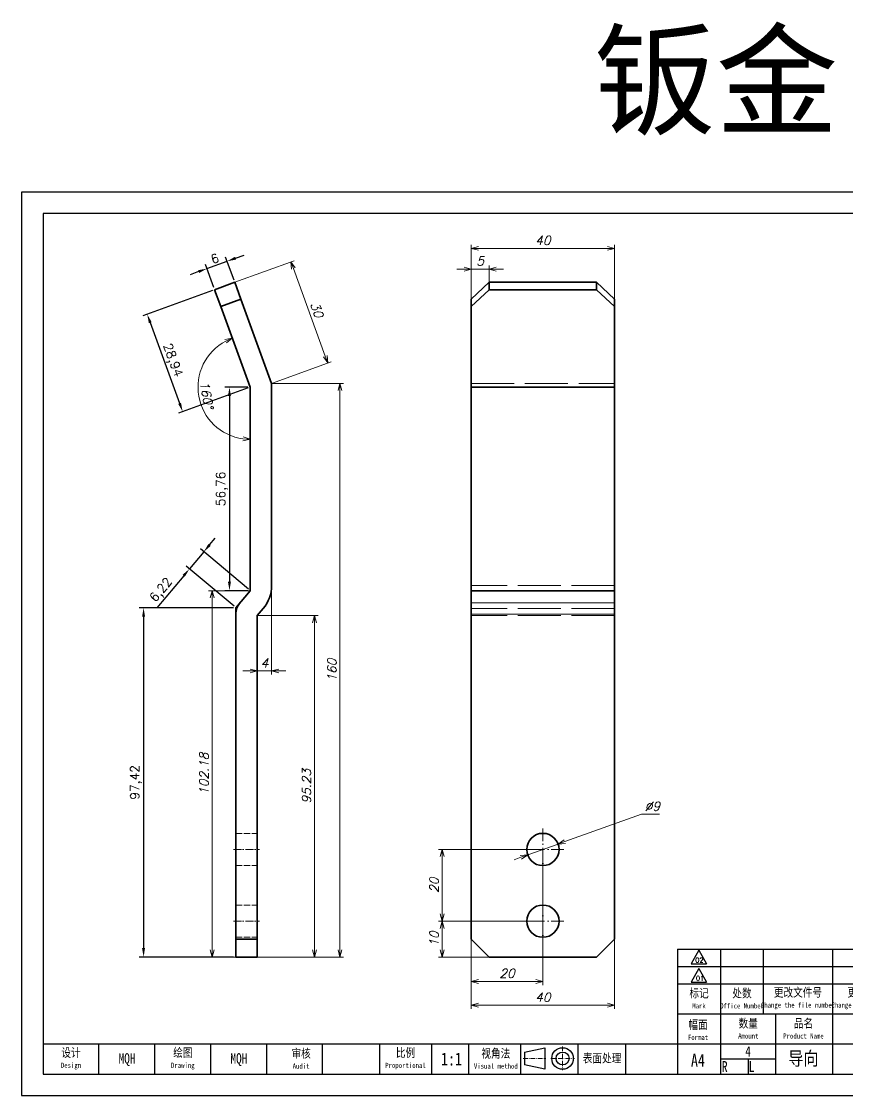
# Model space of a CAD drawing. Header units: millimetres. Extents: x 747 to 69177, y -20652 to 978.
# Drawn here: x 1115.9 to 1346.3, y 306.4 to 605.9 of the extents above; entities that cross this region are included whole.
import ezdxf

# ---------------------------------------------------------------- set-up
doc = ezdxf.new("R2010")
doc.units = ezdxf.units.MM
doc.linetypes.add('DASHDOT', pattern=[18.5, 12, -3, 0.5, -3])
doc.linetypes.add('DASHED', pattern=[15, 12, -3])
for name, color, linetype, lineweight in [('标注线', 3, 'Continuous', 25), ('细实线', 4, 'Continuous', 25), ('细点划线', 1, 'DASHDOT', 20)]:
    doc.layers.add(name, color=color, linetype=linetype, lineweight=lineweight)
doc.styles.add('DIM_FONT', font='romans.shx', dxfattribs={"oblique": 15})
doc.styles.get("Standard").update_dxf_attribs({"font": 'txt', "bigfont": 'gbcbig.shx'})
doc.styles.add('宋体', font='', dxfattribs={"width": 0.8, "height": 5})
doc.styles.get('宋体').set_extended_font_data('SimSun')
doc.dimstyles.new('ISO-25', dxfattribs={"dimtxt": 2.5, "dimasz": 2.5, "dimexe": 1.25, "dimexo": 0.625, "dimtad": 1, "dimtxsty": 'Standard', "dimcen": 2.5, "dimadec": 0, "dimazin": 0, "dimtfac": 1, "dimtmove": 0, "dimatfit": 3, "dimfxl": 0, "dimarcsym": 0})
doc.dimstyles.new('KK2.5', dxfattribs={"dimtxt": 2.5, "dimasz": 2, "dimexe": 1, "dimexo": 0, "dimgap": 1, "dimtad": 1, "dimtoh": 1, "dimdsep": 46, "dimtxsty": 'DIM_FONT', "dimblk": 'OPEN30', "dimcen": 0, "dimclrd": 3, "dimclre": 3, "dimclrt": 3, "dimazin": 2, "dimtfac": 1, "dimtmove": 0, "dimatfit": 3, "dimldrblk": 'OPEN30', "dimfxl": 0, "dimtolj": 1, "dimlwd": 20, "dimlwe": 20, "dimarcsym": 0})

# ---------------------------------------------------------------- blocks, each defined once
blk = doc.blocks.new('BZ-MQH')
for p, q in [((-213949.02, 20874.59), (-214275.72, 20874.59)), ((-214275.72, 20874.59), (-214275.72, 20643.59)), ((-213954.52, 20869.09), (-214270.22, 20869.09)), ((-214270.22, 20869.09), (-214270.22, 20649.09)), ((-214107.97, 20680.99), (-214107.97, 20664.49)), ((-214102.53, 20680.75), (-214104.48, 20677.22)), ((-214102.53, 20680.75), (-214100.59, 20677.22)), ((-214104.48, 20677.22), (-214100.59, 20677.22)), ((-214102.53, 20676.07), (-214104.48, 20672.55)), ((-214102.53, 20676.07), (-214100.59, 20672.55)), ((-214104.48, 20672.55), (-214100.59, 20672.55)), ((-214107.97, 20664.49), (-214107.97, 20649.09)), ((-214270.22, 20656.79), (-214107.97, 20656.79)), ((-214255.92, 20649.09), (-214255.92, 20656.79)), ((-214241.62, 20649.09), (-214241.62, 20656.79)), ((-214227.32, 20649.09), (-214227.32, 20656.79)), ((-214213.02, 20649.09), (-214213.02, 20656.79)), ((-214198.72, 20649.09), (-214198.72, 20656.79)), ((-214170.76, 20649.09), (-214170.76, 20656.79)), ((-214161.32, 20649.09), (-214161.32, 20656.79)), ((-214148, 20649.09), (-214148, 20656.79)), ((-214121.3, 20656.79), (-214121.3, 20649.09)), ((-214270.22, 20649.09), (-213954.52, 20649.09)), ((-214275.72, 20643.59), (-213949.02, 20643.59))]:
    blk.add_line(p, q)
at = {"layer": '标注线'}
for p, q in [((-214107.97, 20680.99), (-213954.52, 20680.99)), ((-214096.97, 20680.99), (-214096.97, 20664.49)), ((-214085.97, 20664.49), (-214085.97, 20680.99)), ((-214068.37, 20680.99), (-214068.37, 20664.49)), ((-214107.97, 20676.59), (-214022.17, 20676.59)), ((-214107.97, 20672.19), (-214022.17, 20672.19)), ((-214107.97, 20664.49), (-213954.52, 20664.49)), ((-214096.97, 20664.49), (-214096.97, 20649.09)), ((-214082.91, 20664.49), (-214082.91, 20649.09)), ((-214082.91, 20664.49), (-214082.91, 20649.09)), ((-214068.37, 20664.49), (-214068.37, 20649.09)), ((-214184.2, 20656.79), (-214184.2, 20649.09)), ((-214137.26, 20656.79), (-214133.41, 20656.79)), ((-214133.41, 20649.09), (-214133.41, 20656.79)), ((-214107.97, 20656.79), (-213954.52, 20656.79)), ((-214096.97, 20652.94), (-214082.91, 20652.94)), ((-214089.78, 20649.09), (-214089.78, 20652.94))]:
    blk.add_line(p, q, dxfattribs=at)
at = {"layer": '细实线', "ltscale": 43.147169}
for p, q in [((-214147.11, 20654.71), (-214141.9, 20655.81)), ((-214147.11, 20654.71), (-214147.11, 20651.41)), ((-214141.9, 20655.81), (-214141.9, 20650.31)), ((-214141.88, 20650.31), (-214147.11, 20651.41))]:
    blk.add_line(p, q, dxfattribs=at)
for radius in [2.75, 1.65]:
    blk.add_circle((-214137.36, 20653.06), radius, dxfattribs=at)
at = {"layer": '细点划线', "ltscale": 0.1}
for p, q in [((-214137.36, 20656.12), (-214137.36, 20650.04)), ((-214147.45, 20653.06), (-214141.62, 20653.06)), ((-214140.4, 20653.06), (-214134.32, 20653.06))]:
    blk.add_line(p, q, dxfattribs=at)
at = {"char_height": 1.238, "width": 0.2114, "attachment_point": 1}
for s, insert in [('02', (-214103.42, 20678.82)), ('01', (-214103.27, 20674.19))]:
    blk.add_mtext(s, dxfattribs=dict(at, insert=insert))
at = {"layer": '标注线', "style": '宋体'}
for s, insert, char_height, width, attachment_point in [('标记\\P{\\H0.6x;Mark}', (-214102.47, 20668.34), 2.2, 11, 5), ('处数\\P{\\H0.6x;Office Number}', (-214091.47, 20668.34), 2.2, 11, 5), ('更改文件号\\P{\\H0.6x;Change the file number}', (-214077.17, 20668.34), 2.2, 17.6, 5), ('更改内容\\P{\\H0.6x;Change the content of}', (-214059.57, 20668.34), 2.2, 17.6, 5), ('幅面\\P{\\H0.6x;Format}', (-214102.72, 20660.3), 2.2, 13.7944, 5), ('数量\\P{\\H0.6x;Amount}', (-214089.87, 20660.64), 2.2, 13.5797, 5), ('品名\\P{\\H0.6x;Product Name}', (-214075.76, 20660.64), 2.2, 14.3, 5), ('设计\\P{\\H0.6x;Design}', (-214263.07, 20652.94), 2.2, 14.3, 5), ('绘图\\P{\\H0.6x;Drawing}', (-214234.47, 20652.94), 2.2, 14.3, 5), ('审核\\P{\\H0.6x;Audit}', (-214204.22, 20652.94), 2.2, 14.674, 5), ('比例\\P{\\H0.6x;Proportional}', (-214177.53, 20652.94), 2.2, 13.5797, 5), ('视角法\\P{\\H0.6x;Visual method}', (-214154.43, 20652.94), 2.2, 13.7944, 5), ('表面处理', (-214127.25, 20653), 2.2, 13.7944, 5), ('R', (-214096.66, 20651.02), 2.75, 6.8356, 4), ('L', (-214089.78, 20651.02), 2.75, 6.875, 4)]:
    blk.add_mtext(s, dxfattribs=dict(at, insert=insert, char_height=char_height, width=width, attachment_point=attachment_point))
at = {"layer": '细实线', "char_height": 3.3, "width": 13.75, "attachment_point": 5, "style": '宋体'}
for s, insert in [('1:1', (-214165.76, 20652.9)), ('A4', (-214102.74, 20652.6)), ('A4', (-214102.74, 20652.6))]:
    blk.add_mtext(s, dxfattribs=dict(at, insert=insert))
blk = doc.blocks.new('_Open30')
at = {"color": 0, "linetype": 'ByBlock', "lineweight": -2}
for p, q in [((-1, 0.27), (0, 0)), ((0, 0), (-1, -0.27)), ((0, 0), (-1, 0))]:
    blk.add_line(p, q, dxfattribs=at)
blk = doc.blocks.new('*D68')
at = {"color": 3, "lineweight": 20, "transparency": 16777216}
for p, q in [((1261.35, 354.99), (1232.26, 354.99)), ((1233.26, 346.99), (1233.26, 352.99)), ((1255.85, 344.99), (1232.26, 344.99))]:
    blk.add_line(p, q, dxfattribs=at)
at = {"layer": 'Defpoints', "color": 0, "transparency": 16777216}
for p in [(1233.26, 354.99), (1261.35, 354.99), (1255.85, 344.99)]:
    blk.add_point(p, dxfattribs=at)
at = {"color": 3, "lineweight": 20, "transparency": 16777216, "xscale": 2, "yscale": 2, "zscale": 2}
for p, rotation in [((1233.26, 354.99), 90), ((1233.26, 344.99), 270)]:
    blk.add_blockref('_Open30', p, dxfattribs=dict(at, rotation=rotation))
at = {"color": 3, "transparency": 16777216, "insert": (1231.01, 349.99), "char_height": 2.5, "attachment_point": 5, "rotation": 90, "style": 'DIM_FONT'}
blk.add_mtext('\\A1;10', dxfattribs=at)
blk = doc.blocks.new('*D69')
at = {"color": 3, "lineweight": 20, "transparency": 16777216}
for p, q in [((1261.35, 374.99), (1232.26, 374.99)), ((1233.26, 356.99), (1233.26, 372.99)), ((1255.5, 354.99), (1232.26, 354.99))]:
    blk.add_line(p, q, dxfattribs=at)
at = {"layer": 'Defpoints', "color": 0, "transparency": 16777216}
for p in [(1233.26, 374.99), (1261.35, 374.99), (1255.5, 354.99)]:
    blk.add_point(p, dxfattribs=at)
at = {"color": 3, "lineweight": 20, "transparency": 16777216, "xscale": 2, "yscale": 2, "zscale": 2}
for p, rotation in [((1233.26, 374.99), 90), ((1233.26, 354.99), 270)]:
    blk.add_blockref('_Open30', p, dxfattribs=dict(at, rotation=rotation))
at = {"color": 3, "transparency": 16777216, "insert": (1231.01, 364.99), "char_height": 2.5, "attachment_point": 5, "rotation": 90, "style": 'DIM_FONT'}
blk.add_mtext('\\A1;20', dxfattribs=at)
blk = doc.blocks.new('*D70')
at = {"color": 3, "lineweight": 20, "transparency": 16777216}
for p, q in [((1261.35, 374.99), (1261.35, 337.16)), ((1241.35, 369.83), (1241.35, 337.16)), ((1243.35, 338.16), (1259.35, 338.16))]:
    blk.add_line(p, q, dxfattribs=at)
at = {"layer": 'Defpoints', "color": 0, "transparency": 16777216}
for p in [(1261.35, 374.99), (1241.35, 369.83), (1261.35, 338.16)]:
    blk.add_point(p, dxfattribs=at)
at = {"color": 3, "lineweight": 20, "transparency": 16777216, "xscale": 2, "yscale": 2, "zscale": 2, "rotation": 180}
blk.add_blockref('_Open30', (1241.35, 338.16), dxfattribs=at)
at = {"color": 3, "lineweight": 20, "transparency": 16777216, "xscale": 2, "yscale": 2, "zscale": 2}
blk.add_blockref('_Open30', (1261.35, 338.16), dxfattribs=at)
at = {"color": 3, "transparency": 16777216, "insert": (1251.35, 340.41), "char_height": 2.5, "attachment_point": 5, "style": 'DIM_FONT'}
blk.add_mtext('\\A1;20', dxfattribs=at)
blk = doc.blocks.new('*D71')
at = {"color": 3, "lineweight": 20, "transparency": 16777216}
for p, q in [((1281.35, 352.28), (1281.35, 330.54)), ((1241.35, 349.99), (1241.35, 330.54)), ((1243.35, 331.54), (1279.35, 331.54))]:
    blk.add_line(p, q, dxfattribs=at)
at = {"layer": 'Defpoints', "color": 0, "transparency": 16777216}
for p in [(1281.35, 352.28), (1241.35, 349.99), (1281.35, 331.54)]:
    blk.add_point(p, dxfattribs=at)
at = {"color": 3, "lineweight": 20, "transparency": 16777216, "xscale": 2, "yscale": 2, "zscale": 2, "rotation": 180}
blk.add_blockref('_Open30', (1241.35, 331.54), dxfattribs=at)
at = {"color": 3, "lineweight": 20, "transparency": 16777216, "xscale": 2, "yscale": 2, "zscale": 2}
blk.add_blockref('_Open30', (1281.35, 331.54), dxfattribs=at)
at = {"color": 3, "transparency": 16777216, "insert": (1261.35, 333.79), "char_height": 2.5, "attachment_point": 5, "style": 'DIM_FONT'}
blk.add_mtext('\\A1;40', dxfattribs=at)
blk = doc.blocks.new('*D72')
at = {"color": 3, "lineweight": 20, "transparency": 16777216}
for p, q in [((1288.87, 384.79), (1267.47, 377.17)), ((1293.89, 384.79), (1288.87, 384.79)), ((1257.11, 373.48), (1265.59, 376.5)), ((1255.23, 372.81), (1253.34, 372.13))]:
    blk.add_line(p, q, dxfattribs=at)
at = {"layer": 'Defpoints', "color": 0, "transparency": 16777216}
for p in [(1265.59, 376.5), (1257.11, 373.48)]:
    blk.add_point(p, dxfattribs=at)
at = {"color": 3, "lineweight": 20, "transparency": 16777216, "xscale": 2, "yscale": 2, "zscale": 2}
for p, rotation in [((1265.59, 376.5), 199.6110561292739), ((1257.11, 373.48), 19.61105612927397)]:
    blk.add_blockref('_Open30', p, dxfattribs=dict(at, rotation=rotation))
at = {"color": 3, "transparency": 16777216, "insert": (1291.88, 387.04), "char_height": 2.5, "attachment_point": 5, "style": 'DIM_FONT'}
blk.add_mtext('\\A1;∅9', dxfattribs=at)
blk = doc.blocks.new('*D73')
at = {"color": 3, "lineweight": 20, "transparency": 16777216}
for p, q in [((1241.35, 521.95), (1241.35, 543.64)), ((1243.35, 542.64), (1279.35, 542.64)), ((1281.35, 521.95), (1281.35, 543.64))]:
    blk.add_line(p, q, dxfattribs=at)
at = {"layer": 'Defpoints', "color": 0, "transparency": 16777216}
for p in [(1281.35, 542.64), (1241.35, 521.95), (1281.35, 521.95)]:
    blk.add_point(p, dxfattribs=at)
at = {"color": 3, "lineweight": 20, "transparency": 16777216, "xscale": 2, "yscale": 2, "zscale": 2, "rotation": 180}
blk.add_blockref('_Open30', (1241.35, 542.64), dxfattribs=at)
at = {"color": 3, "lineweight": 20, "transparency": 16777216, "xscale": 2, "yscale": 2, "zscale": 2}
blk.add_blockref('_Open30', (1281.35, 542.64), dxfattribs=at)
at = {"color": 3, "transparency": 16777216, "insert": (1261.35, 544.89), "char_height": 2.5, "attachment_point": 5, "style": 'DIM_FONT'}
blk.add_mtext('\\A1;40', dxfattribs=at)
blk = doc.blocks.new('*D74')
at = {"color": 3, "lineweight": 20, "transparency": 16777216}
for p, q in [((1239.35, 536.86), (1237.35, 536.86)), ((1241.35, 535.14), (1241.35, 537.86)), ((1246.35, 536.86), (1241.35, 536.86)), ((1246.35, 532.15), (1246.35, 537.86)), ((1248.35, 536.86), (1250.35, 536.86))]:
    blk.add_line(p, q, dxfattribs=at)
at = {"layer": 'Defpoints', "color": 0, "transparency": 16777216}
for p in [(1241.35, 536.86), (1241.35, 535.14), (1246.35, 532.15)]:
    blk.add_point(p, dxfattribs=at)
at = {"color": 3, "lineweight": 20, "transparency": 16777216, "xscale": 2, "yscale": 2, "zscale": 2}
blk.add_blockref('_Open30', (1241.35, 536.86), dxfattribs=at)
at = {"color": 3, "lineweight": 20, "transparency": 16777216, "xscale": 2, "yscale": 2, "zscale": 2, "rotation": 180}
blk.add_blockref('_Open30', (1246.35, 536.86), dxfattribs=at)
at = {"color": 3, "transparency": 16777216, "insert": (1243.85, 539.11), "char_height": 2.5, "attachment_point": 5, "style": 'DIM_FONT'}
blk.add_mtext('\\A1;5', dxfattribs=at)
blk = doc.blocks.new('*D75')
at = {"color": 3, "lineweight": 20, "transparency": 16777216}
for p, q in [((1185.68, 455.71), (1185.68, 423.77)), ((1181.68, 430.24), (1181.68, 423.77)), ((1179.68, 424.77), (1177.68, 424.77)), ((1181.68, 424.77), (1185.68, 424.77)), ((1187.68, 424.77), (1189.68, 424.77))]:
    blk.add_line(p, q, dxfattribs=at)
at = {"layer": 'Defpoints', "color": 0, "transparency": 16777216}
for p in [(1185.68, 455.71), (1181.68, 430.24), (1185.68, 424.77)]:
    blk.add_point(p, dxfattribs=at)
at = {"color": 3, "lineweight": 20, "transparency": 16777216, "xscale": 2, "yscale": 2, "zscale": 2}
blk.add_blockref('_Open30', (1181.68, 424.77), dxfattribs=at)
at = {"color": 3, "lineweight": 20, "transparency": 16777216, "xscale": 2, "yscale": 2, "zscale": 2, "rotation": 180}
blk.add_blockref('_Open30', (1185.68, 424.77), dxfattribs=at)
at = {"color": 3, "transparency": 16777216, "insert": (1183.68, 427.02), "char_height": 2.5, "attachment_point": 5, "style": 'DIM_FONT'}
blk.add_mtext('\\A1;4', dxfattribs=at)
blk = doc.blocks.new('*D76')
at = {"color": 3, "lineweight": 20, "transparency": 16777216}
for p, q in [((1181.68, 440.22), (1198.66, 440.22)), ((1197.66, 346.99), (1197.66, 438.22)), ((1178.68, 344.99), (1198.66, 344.99))]:
    blk.add_line(p, q, dxfattribs=at)
at = {"layer": 'Defpoints', "color": 0, "transparency": 16777216}
for p in [(1181.68, 440.22), (1197.66, 440.22), (1178.68, 344.99)]:
    blk.add_point(p, dxfattribs=at)
at = {"color": 3, "lineweight": 20, "transparency": 16777216, "xscale": 2, "yscale": 2, "zscale": 2}
for p, rotation in [((1197.66, 440.22), 90), ((1197.66, 344.99), 270)]:
    blk.add_blockref('_Open30', p, dxfattribs=dict(at, rotation=rotation))
at = {"color": 3, "transparency": 16777216, "insert": (1195.41, 392.6), "char_height": 2.5, "attachment_point": 5, "rotation": 90, "style": 'DIM_FONT'}
blk.add_mtext('\\A1;95.23', dxfattribs=at)
blk = doc.blocks.new('*D77')
at = {"color": 3, "lineweight": 20, "transparency": 16777216}
for p, q in [((1179.68, 447.17), (1168.07, 447.17)), ((1169.07, 346.99), (1169.07, 445.17)), ((1178.68, 344.99), (1168.07, 344.99))]:
    blk.add_line(p, q, dxfattribs=at)
at = {"layer": 'Defpoints', "color": 0, "transparency": 16777216}
for p in [(1169.07, 447.17), (1179.68, 447.17), (1178.68, 344.99)]:
    blk.add_point(p, dxfattribs=at)
at = {"color": 3, "lineweight": 20, "transparency": 16777216, "xscale": 2, "yscale": 2, "zscale": 2}
for p, rotation in [((1169.07, 447.17), 90), ((1169.07, 344.99), 270)]:
    blk.add_blockref('_Open30', p, dxfattribs=dict(at, rotation=rotation))
at = {"color": 3, "transparency": 16777216, "insert": (1166.82, 396.08), "char_height": 2.5, "attachment_point": 5, "rotation": 90, "style": 'DIM_FONT'}
blk.add_mtext('\\A1;102.18', dxfattribs=at)
blk = doc.blocks.new('*D78')
at = {"color": 3, "lineweight": 20, "transparency": 16777216}
for p, q in [((1185.68, 504.99), (1205.75, 504.99)), ((1204.75, 502.99), (1204.75, 346.99)), ((1185.68, 344.99), (1205.75, 344.99))]:
    blk.add_line(p, q, dxfattribs=at)
at = {"layer": 'Defpoints', "color": 0, "transparency": 16777216}
for p in [(1185.68, 504.99), (1185.68, 344.99), (1204.75, 344.99)]:
    blk.add_point(p, dxfattribs=at)
at = {"color": 3, "lineweight": 20, "transparency": 16777216, "xscale": 2, "yscale": 2, "zscale": 2}
for p, rotation in [((1204.75, 504.99), 90), ((1204.75, 344.99), 270)]:
    blk.add_blockref('_Open30', p, dxfattribs=dict(at, rotation=rotation))
at = {"color": 3, "transparency": 16777216, "insert": (1202.5, 424.99), "char_height": 2.5, "attachment_point": 5, "rotation": 90, "style": 'DIM_FONT'}
blk.add_mtext('\\A1;160', dxfattribs=at)
blk = doc.blocks.new('*D79')
at = {"color": 3, "lineweight": 20, "transparency": 16777216}
for p, q in [((1175.42, 533.18), (1192, 539.21)), ((1200.63, 512.56), (1191.74, 536.99)), ((1185.68, 504.99), (1202.26, 511.02))]:
    blk.add_line(p, q, dxfattribs=at)
at = {"layer": 'Defpoints', "color": 0, "transparency": 16777216}
for p in [(1191.06, 538.87), (1175.42, 533.18), (1185.68, 504.99)]:
    blk.add_point(p, dxfattribs=at)
at = {"color": 3, "lineweight": 20, "transparency": 16777216, "xscale": 2, "yscale": 2, "zscale": 2}
for p, rotation in [((1191.06, 538.87), 109.9997980257261), ((1201.32, 510.68), 289.9997980257261)]:
    blk.add_blockref('_Open30', p, dxfattribs=dict(at, rotation=rotation))
at = {"color": 3, "transparency": 16777216, "insert": (1198.3, 525.54), "char_height": 2.5, "attachment_point": 5, "rotation": 289.9998, "style": 'DIM_FONT'}
blk.add_mtext('\\A1;30', dxfattribs=at)
blk = doc.blocks.new('*D80')
at = {"color": 3, "lineweight": 20, "transparency": 16777216}
blk.add_arc((1179.68, 503.93), 14.54, 117.8864, 262.1138, dxfattribs=at)
at = {"layer": 'Defpoints', "color": 0, "transparency": 16777216}
for p in [(1171.49, 526.43), (1165.75, 508.1), (1179.68, 503.93), (1179.68, 503.93), (1179.68, 447.17)]:
    blk.add_point(p, dxfattribs=at)
at = {"color": 3, "lineweight": 20, "transparency": 16777216, "xscale": 2, "yscale": 2, "zscale": 2}
for p, rotation in [((1174.7, 517.59), 23.94326549609424), ((1179.68, 489.39), 356.0569123749074)]:
    blk.add_blockref('_Open30', p, dxfattribs=dict(at, rotation=rotation))
at = {"color": 3, "transparency": 16777216, "insert": (1167.57, 501.79), "char_height": 2.5, "attachment_point": 5, "rotation": 280.0001, "style": 'DIM_FONT'}
blk.add_mtext('\\A1;160°', dxfattribs=at)
blk = doc.blocks.new('*D113')
at = {"color": 0, "lineweight": -2, "transparency": 16777216}
for p, q in [((1169.19, 530.91), (1149.79, 523.85)), ((1151.82, 521.93), (1160.01, 499.43)), ((1179.09, 503.72), (1159.69, 496.65))]:
    blk.add_line(p, q, dxfattribs=at)
at = {"color": 0, "transparency": 16777216}
for points in [[(1152.21, 522.07), (1151.43, 521.79), (1150.97, 524.28)], [(1160.4, 499.57), (1159.62, 499.29), (1160.86, 497.08)]]:
    blk.add_solid(points, dxfattribs=at)
at = {"layer": 'Defpoints', "color": 0, "transparency": 16777216}
for p in [(1169.78, 531.13), (1179.68, 503.93), (1160.86, 497.08)]:
    blk.add_point(p, dxfattribs=at)
at = {"color": 0, "transparency": 16777216, "insert": (1157.87, 511.39), "char_height": 2.5, "attachment_point": 5, "rotation": 289.9999}
blk.add_mtext('28,94', dxfattribs=at)
blk = doc.blocks.new('*D114')
at = {"color": 0, "lineweight": -2, "transparency": 16777216}
for p, q in [((1179.05, 503.93), (1172.67, 503.93)), ((1173.92, 501.43), (1173.92, 449.67)), ((1179.05, 447.17), (1172.67, 447.17))]:
    blk.add_line(p, q, dxfattribs=at)
at = {"color": 0, "transparency": 16777216}
for points in [[(1173.5, 501.43), (1174.33, 501.43), (1173.92, 503.93)], [(1173.5, 449.67), (1174.33, 449.67), (1173.92, 447.17)]]:
    blk.add_solid(points, dxfattribs=at)
at = {"layer": 'Defpoints', "color": 0, "transparency": 16777216}
for p in [(1179.68, 503.93), (1173.92, 447.17), (1179.68, 447.17)]:
    blk.add_point(p, dxfattribs=at)
at = {"color": 0, "transparency": 16777216, "insert": (1171.83, 475.55), "char_height": 2.5, "attachment_point": 5, "rotation": 90}
blk.add_mtext('56,76', dxfattribs=at)
blk = doc.blocks.new('*D115')
at = {"color": 0, "lineweight": -2, "transparency": 16777216}
for p, q in [((1168.36, 459.93), (1169.97, 461.85)), ((1179.2, 447.57), (1165.8, 458.82)), ((1166.75, 458.02), (1162.75, 453.25)), ((1175.2, 442.81), (1161.8, 454.05)), ((1161.15, 451.34), (1153.65, 442.4))]:
    blk.add_line(p, q, dxfattribs=at)
at = {"color": 0, "transparency": 16777216}
for points in [[(1168.04, 460.2), (1168.68, 459.66), (1166.75, 458.02)], [(1160.83, 451.6), (1161.47, 451.07), (1162.75, 453.25)]]:
    blk.add_solid(points, dxfattribs=at)
at = {"layer": 'Defpoints', "color": 0, "transparency": 16777216}
for p in [(1162.75, 453.25), (1179.68, 447.17), (1175.68, 442.4)]:
    blk.add_point(p, dxfattribs=at)
at = {"color": 0, "transparency": 16777216, "insert": (1155, 447.25), "char_height": 2.5, "attachment_point": 5, "rotation": 49.999}
blk.add_mtext('6,22', dxfattribs=at)
blk = doc.blocks.new('*D116')
at = {"color": 0, "lineweight": -2, "transparency": 16777216}
for p, q in [((1175.05, 442.4), (1148.71, 442.4)), ((1149.96, 439.9), (1149.96, 347.49)), ((1175.05, 344.99), (1148.71, 344.99))]:
    blk.add_line(p, q, dxfattribs=at)
at = {"color": 0, "transparency": 16777216}
for points in [[(1149.54, 439.9), (1150.37, 439.9), (1149.96, 442.4)], [(1149.54, 347.49), (1150.37, 347.49), (1149.96, 344.99)]]:
    blk.add_solid(points, dxfattribs=at)
at = {"layer": 'Defpoints', "color": 0, "transparency": 16777216}
for p in [(1175.68, 442.4), (1149.96, 344.99), (1175.68, 344.99)]:
    blk.add_point(p, dxfattribs=at)
at = {"color": 0, "transparency": 16777216, "insert": (1147.87, 393.7), "char_height": 2.5, "attachment_point": 5, "rotation": 90}
blk.add_mtext('97,42', dxfattribs=at)
blk = doc.blocks.new('*D117')
at = {"color": 0, "lineweight": -2, "transparency": 16777216}
for p, q in [((1175.2, 533.77), (1172.85, 540.23)), ((1175.63, 539.91), (1177.98, 540.77)), ((1169.57, 531.71), (1167.21, 538.18)), ((1167.64, 537.01), (1173.28, 539.06)), ((1165.29, 536.15), (1162.94, 535.3))]:
    blk.add_line(p, q, dxfattribs=at)
at = {"color": 0, "transparency": 16777216}
for points in [[(1175.48, 540.31), (1175.77, 539.52), (1173.28, 539.06)], [(1165.15, 536.54), (1165.43, 535.76), (1167.64, 537.01)]]:
    blk.add_solid(points, dxfattribs=at)
at = {"layer": 'Defpoints', "color": 0, "transparency": 16777216}
for p in [(1173.28, 539.06), (1169.78, 531.13), (1175.42, 533.18)]:
    blk.add_point(p, dxfattribs=at)
at = {"color": 0, "transparency": 16777216, "insert": (1169.82, 539.8), "char_height": 2.5, "attachment_point": 5, "rotation": 19.9999}
blk.add_mtext('6', dxfattribs=at)

msp = doc.modelspace()

# ---------------------------------------------------------------- linework, layer by layer
at = {"color": 7, "lineweight": 35}
for p, q in [((1175.418, 533.178), (1169.78, 531.126)), ((1169.78, 531.126), (1171.49, 526.427)), ((1177.128, 528.479), (1175.418, 533.178)), ((1246.348, 533.178), (1241.348, 528.479)), ((1246.348, 531.126), (1241.348, 526.427)), ((1246.348, 533.178), (1276.348, 533.178)), ((1246.348, 533.178), (1246.348, 531.126)), ((1246.348, 531.126), (1276.348, 531.126)), ((1276.348, 533.178), (1276.348, 531.126)), ((1281.348, 528.479), (1276.348, 533.178)), ((1276.348, 531.126), (1281.348, 526.427)), ((1177.128, 528.479), (1171.49, 526.427)), ((1185.678, 504.987), (1177.128, 528.479)), ((1241.348, 528.479), (1241.348, 526.427)), ((1281.348, 528.479), (1281.348, 526.427)), ((1171.49, 526.427), (1179.678, 503.929)), ((1241.348, 526.427), (1241.348, 503.929)), ((1281.348, 526.427), (1281.348, 503.929)), ((1179.678, 447.171), (1179.678, 503.929)), ((1185.678, 448.627), (1185.678, 504.987)), ((1241.348, 503.929), (1241.348, 447.171)), ((1241.348, 503.929), (1281.348, 503.929)), ((1281.348, 447.171), (1281.348, 503.929)), ((1179.678, 447.171), (1175.678, 442.404)), ((1281.348, 447.171), (1241.348, 447.171)), ((1241.348, 447.171), (1241.348, 443.798)), ((1281.348, 447.171), (1281.348, 443.798)), ((1241.348, 440.584), (1241.348, 443.798)), ((1281.348, 440.584), (1281.348, 443.798)), ((1175.678, 349.987), (1175.678, 442.404)), ((1183.339, 442.199), (1181.678, 440.22)), ((1241.348, 349.987), (1241.348, 440.584)), ((1281.348, 349.987), (1281.348, 440.584)), ((1181.678, 440.22), (1181.678, 349.987)), ((1181.678, 349.987), (1175.678, 349.987)), ((1175.678, 349.987), (1175.678, 344.987)), ((1181.678, 349.987), (1181.678, 344.987)), ((1241.348, 349.987), (1246.348, 344.987)), ((1281.348, 349.987), (1276.348, 344.987)), ((1181.678, 344.987), (1175.678, 344.987)), ((1276.348, 344.987), (1246.348, 344.987))]:
    msp.add_line(p, q, dxfattribs=at)
at = {"color": 7, "linetype": 'DASHED', "lineweight": 13, "ltscale": 0.150001}
msp.add_line((1177.128, 528.479), (1171.49, 526.427), dxfattribs=at)
at = {"color": 7, "linetype": 'DASHED', "lineweight": 13}
for p, q in [((1241.348, 504.987), (1281.348, 504.987)), ((1281.348, 448.627), (1241.348, 448.627)), ((1281.348, 442.199), (1241.348, 442.199)), ((1281.348, 440.22), (1241.348, 440.22))]:
    msp.add_line(p, q, dxfattribs=at)
at = {"color": 7, "lineweight": 13}
for p, q in [((1281.348, 443.798), (1241.348, 443.798)), ((1281.348, 440.584), (1241.348, 440.584))]:
    msp.add_line(p, q, dxfattribs=at)
at = {"color": 7, "linetype": 'DASHDOT', "lineweight": 13, "ltscale": 0.2925}
for p, q in [((1261.348, 380.837), (1261.348, 369.137)), ((1261.348, 360.837), (1261.348, 349.137))]:
    msp.add_line(p, q, dxfattribs=at)
at = {"color": 7, "linetype": 'DASHED', "lineweight": 13, "ltscale": 0.15}
for p, q in [((1175.678, 379.487), (1181.678, 379.487)), ((1175.678, 370.487), (1181.678, 370.487)), ((1175.678, 359.487), (1181.678, 359.487)), ((1175.678, 350.487), (1181.678, 350.487)), ((1181.678, 349.987), (1175.678, 349.987))]:
    msp.add_line(p, q, dxfattribs=at)
at = {"color": 7, "linetype": 'DASHDOT', "lineweight": 13, "ltscale": 0.179999}
for p, q in [((1175.078, 374.987), (1182.278, 374.987)), ((1175.078, 354.987), (1182.278, 354.987))]:
    msp.add_line(p, q, dxfattribs=at)
at = {"color": 7, "linetype": 'DASHDOT', "lineweight": 13, "ltscale": 0.292505}
for p, q in [((1267.198, 374.987), (1255.498, 374.987)), ((1267.198, 354.987), (1255.498, 354.987))]:
    msp.add_line(p, q, dxfattribs=at)
at = {"color": 7, "lineweight": 35}
for centre in [(1261.348, 374.987), (1261.348, 354.987)]:
    msp.add_circle(centre, 4.5, dxfattribs=at)
for centre, radius, start, end in [((1175.678, 448.627), 10, 320, 0), ((1180.678, 440.584), 5, 140, 179.99999)]:
    msp.add_arc(centre, radius, start, end, dxfattribs=at)

# ---------------------------------------------------------------- block references
at = {"xscale": 1.090909090882633, "yscale": 1.090909090904461, "zscale": 1.09090909091291}
msp.add_blockref('BZ-MQH', (234871.231, -22213.923), dxfattribs=at)

# ---------------------------------------------------------------- texts
at = {"lineweight": 100, "insert": (1275.52, 601.981), "char_height": 25, "width": 148.85973, "attachment_point": 1}
msp.add_mtext('{\\fSimSun|b0|i0|c134|p2;\\C1;钣金}', dxfattribs=at)
at = {"layer": '细实线', "attachment_point": 5, "style": '宋体'}
for s, insert, char_height, width in [('MQH', (1145.347, 316.36), 2.88, 17.28), ('MQH', (1176.547, 316.36), 2.88, 17.28), ('4', (1318.569, 318.659), 2.88, 15.34788), ('导向', (1334.011, 316.494), 3.84, 23.04)]:
    msp.add_mtext(s, dxfattribs=dict(at, insert=insert, char_height=char_height, width=width))

# ---------------------------------------------------------------- dimensions: what is measured, and where the dimension line sits
for base, p1, p2, picture, middle in [((1281.348, 542.64), (1241.348, 521.948), (1281.348, 521.948), '*D73', (1261.348, 544.89)), ((1241.348, 536.859), (1246.348, 532.152), (1241.348, 535.142), '*D74', (1243.848, 539.109)), ((1185.678, 424.77), (1181.678, 430.241), (1185.678, 455.711), '*D75', (1183.678, 427.02)), ((1261.348, 338.165), (1241.348, 369.83), (1261.348, 374.987), '*D70', (1251.348, 340.415)), ((1281.348, 331.539), (1241.348, 349.987), (1281.348, 352.275), '*D71', (1261.348, 333.789))]:
    dim = msp.add_linear_dim(base=base, p1=p1, p2=p2, dimstyle='KK2.5')
    dim.commit()
    dim.dimension.update_dxf_attribs({"geometry": picture, "text_midpoint": middle})
for p1, p2, distance, dimstyle, picture, middle in [((1169.78, 531.126), (1175.418, 533.178), 6.259, 'ISO-25', '*D117', (1169.817, 539.795)), ((1185.678, 504.987), (1175.418, 533.178), -16.643, 'KK2.5', '*D79', (1198.302, 525.544)), ((1169.78, 531.126), (1179.678, 503.929), -20.022, 'ISO-25', '*D113', (1157.872, 511.392)), ((1179.678, 503.929), (1179.678, 447.171), -5.762, 'ISO-25', '*D114', (1171.833, 475.55)), ((1179.678, 447.171), (1175.678, 442.404), -16.873, 'ISO-25', '*D115', (1154.997, 447.248)), ((1175.678, 442.404), (1175.678, 344.987), -25.723, 'ISO-25', '*D116', (1147.872, 393.696))]:
    dim = msp.add_aligned_dim(p1=p1, p2=p2, distance=distance, dimstyle=dimstyle)
    dim.commit()
    dim.dimension.update_dxf_attribs({"geometry": picture, "text_midpoint": middle})
dim = msp.add_angular_dim_2l(base=(1165.747, 508.1), line1=((1179.678, 447.171), (1179.678, 503.929)), line2=((1171.49, 526.427), (1179.678, 503.929)), dimstyle='KK2.5')
dim.commit()
dim.dimension.update_dxf_attribs({"geometry": '*D80', "text_midpoint": (1167.573, 501.795)})
for base, p1, p2, picture, middle in [((1204.748, 344.987), (1185.678, 504.987), (1185.678, 344.987), '*D78', (1202.498, 424.987)), ((1169.072, 447.171), (1178.678, 344.987), (1179.678, 447.171), '*D77', (1166.822, 396.079)), ((1197.658, 440.22), (1178.678, 344.987), (1181.678, 440.22), '*D76', (1195.408, 392.604)), ((1233.26, 374.987), (1255.498, 354.987), (1261.348, 374.987), '*D69', (1231.01, 364.987)), ((1233.26, 354.987), (1255.848, 344.987), (1261.348, 354.987), '*D68', (1231.01, 349.987))]:
    dim = msp.add_linear_dim(base=base, p1=p1, p2=p2, angle=90, dimstyle='KK2.5')
    dim.commit()
    dim.dimension.update_dxf_attribs({"geometry": picture, "text_midpoint": middle})
dim = msp.add_diameter_dim_2p(p1=(1257.109, 373.477), p2=(1265.587, 376.498), dimstyle='KK2.5')
dim.commit()
dim.dimension.update_dxf_attribs({"geometry": '*D72', "text_midpoint": (1291.88, 384.792), "dimtype": 163})

doc.saveas('drawing.dxf')
